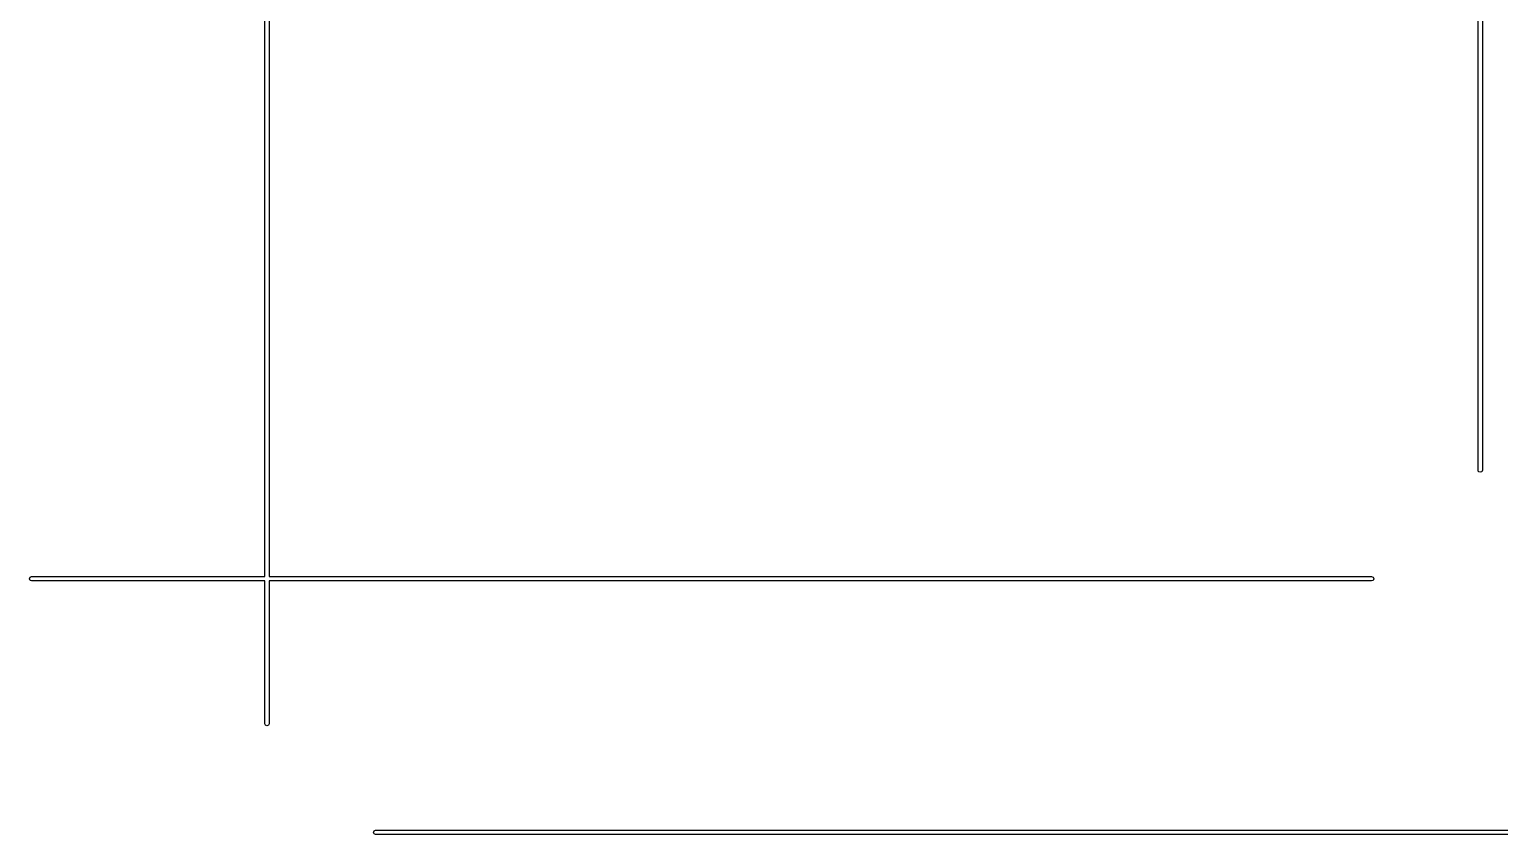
# Model space of a CAD drawing. Extents: x -3.77 to 3.77, y 0.07 to 7.77.
# Drawn here: x -1.223 to 0.375, y 4.722 to 5.597 of the extents above; entities that cross this region are included whole.
import ezdxf

# ---------------------------------------------------------------- set-up
doc = ezdxf.new("R2010")
doc.units = 0
doc.header["$MEASUREMENT"] = 0
doc.layers.add('BLACK', color=7, linetype='CONTINUOUS')

msp = doc.modelspace()

# ---------------------------------------------------------------- linework, layer by layer
at = {"layer": 'BLACK', "linetype": 'CONTINUOUS'}
for p, q in [((-0.966929, 5.00236), (-0.966929, 6.4937)), ((-0.962205, 6.4937), (-0.962205, 5.00236)), ((0.351969, 5.11811), (0.351969, 6.37795)), ((0.356693, 6.37795), (0.356693, 5.11811)), ((0.35266, 5.11644), (0.351969, 5.11811)), ((0.354331, 5.11575), (0.35266, 5.11644)), ((0.356001, 5.11644), (0.354331, 5.11575)), ((0.356693, 5.11811), (0.356001, 5.11644)), ((-1.22283, 5), (-1.22214, 5.00167)), ((-1.22214, 4.99833), (-1.22283, 5)), ((-1.22214, 5.00167), (-1.22047, 5.00236)), ((-1.22047, 4.99764), (-1.22214, 4.99833)), ((-1.22047, 5.00236), (-0.966929, 5.00236)), ((-0.966929, 4.99764), (-1.22047, 4.99764)), ((-0.966929, 4.84252), (-0.966929, 4.99764)), ((-0.962205, 5.00236), (0.23622, 5.00236)), ((0.23622, 4.99764), (-0.962205, 4.99764)), ((-0.962205, 4.99764), (-0.962205, 4.84252)), ((0.23622, 5.00236), (0.237891, 5.00167)), ((0.237891, 4.99833), (0.23622, 4.99764)), ((0.237891, 5.00167), (0.238583, 5)), ((0.238583, 5), (0.237891, 4.99833)), ((-0.966237, 4.84085), (-0.966929, 4.84252)), ((-0.964567, 4.84016), (-0.966237, 4.84085)), ((-0.962897, 4.84085), (-0.964567, 4.84016)), ((-0.962205, 4.84252), (-0.962897, 4.84085)), ((-0.848819, 4.72441), (-0.848127, 4.72608)), ((-0.848127, 4.72274), (-0.848819, 4.72441)), ((-0.848127, 4.72608), (-0.846457, 4.72677)), ((-0.846457, 4.72205), (-0.848127, 4.72274)), ((-0.846457, 4.72677), (0.846457, 4.72677)), ((0.846457, 4.72205), (-0.846457, 4.72205))]:
    msp.add_line(p, q, dxfattribs=at)

doc.saveas('drawing.dxf')
